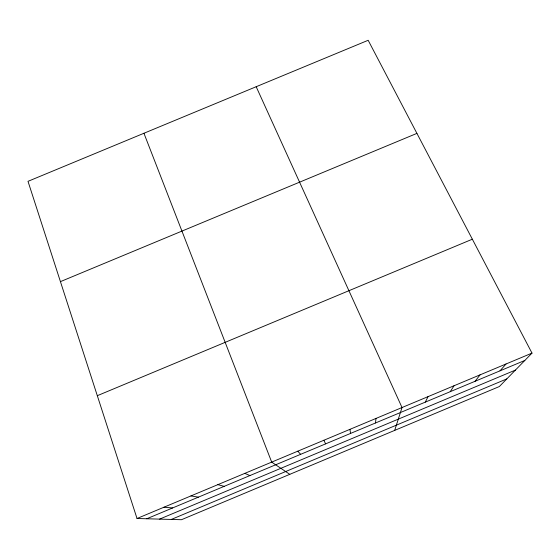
<?xml version="1.0" encoding="UTF-8"?>
<svg xmlns="http://www.w3.org/2000/svg" width="560" height="560" viewBox="0 0 560 560"><rect width="100%" height="100%" fill="white"/><g stroke="black" fill="none" stroke-linecap="round" stroke-linejoin="round"><path stroke-width="0.84" d="M375.494 422.982L375.991 418.432M394.681 430.395L402.024 407.533L256.179 86.716M425.327 402.108L428.05 396.634M450.226 391.685L454.062 385.742M475.111 381.262L480.053 374.857M499.982 370.846L506.037 363.979M532 353.108L499.338 386.547L181.475 519.715L137.025 518.497L28 181.335L368.165 40.285L532 353.108L137.025 518.497M146.776 518.763L524.839 360.437M159.593 519.113L515.424 370.083M171.318 519.435L506.807 378.903M97.314 395.689L472.346 239.211M60.431 281.631L416.92 133.378M163.989 507.206L172.578 507.955M190.939 495.922L198.373 497.154M217.875 484.645L224.147 486.36M244.79 473.368L249.914 475.573M289.793 474.341L271.691 462.105L143.934 133.259M297.787 451.178L300.636 454.328M323.869 440.258L325.605 443.87M349.937 429.345L350.553 433.426"/></g></svg>
